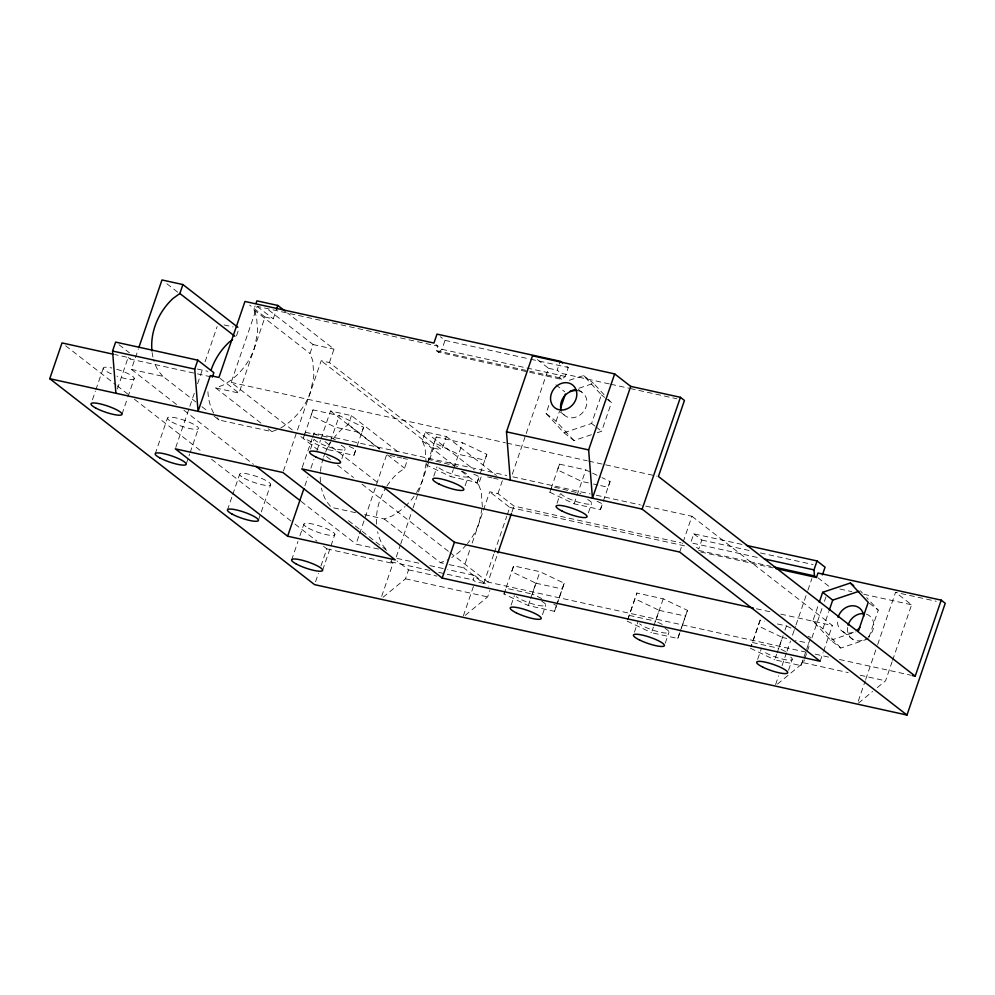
<?xml version="1.0" encoding="UTF-8"?>
<svg xmlns="http://www.w3.org/2000/svg" width="995" height="995" viewBox="0 0 995 995"><rect width="100%" height="100%" fill="white"/><g stroke="black" fill="none" stroke-linecap="round" stroke-linejoin="round"><path stroke-width="0.75" stroke-dasharray="4.97 3.73" d="M426.183 463.272L422.974 478.968A58.344 49.576 -52.1 0 1 415.748 493.769M482.065 508.383L479.155 522.649A58.344 49.576 -52.1 0 1 467.451 543.544M92.435 399.791L95.371 391.209M95.856 389.779L103.206 368.312M117.36 388.97L128.144 357.491L114.612 354.506M210.816 376.806L130.146 359.046L130.917 356.807M176.538 404.517L131.352 369.381L138.38 348.859M122.037 414.082L127.422 398.348M127.92 396.918L134.288 378.311A16.393 3.246 18.9 0 0 116.141 369.095M155.158 454.006L167.409 418.236M175.779 447.402L194.56 392.54M197.57 383.747L203.092 367.615M205.107 361.745L217.146 326.559M186.239 464.006L189.672 453.994M190.157 452.563L198.49 428.236M236.474 335.912L239.099 328.238M260.914 423.086L215.728 387.95L223.303 385.028A58.344 49.576 -52.1 0 0 254.459 347.914L257.655 332.231L256.586 316.92L253.825 309.781L255.13 305.95M292.306 429.952L231.163 382.403L257.183 306.385L437.949 346.185L436.419 350.65L438.422 352.218L561.665 379.344L565.21 376.433L568.269 367.491L565.968 365.712M215.728 387.95L238.999 393.075L265.018 317.057L249.683 305.129M265.018 317.057L273.239 318.873L275.988 310.826M227.382 510.174L232.283 495.858M232.768 494.428L239.633 474.404M280.739 427.999A58.344 49.576 -52.1 0 0 310.627 391.595L313.835 375.911L312.753 360.613L310.005 353.474L313.064 344.531L266.66 308.438M258.464 520.174L270.715 484.403M283.413 471.083L321.198 360.737L329.407 362.553L441.755 449.914L446.357 436.506L425.412 431.892L422.353 440.835L425.101 447.974L426.071 461.742M304.308 435.201L313.039 409.89L339.332 415.674L363.598 427.216L356.782 446.942M329.407 362.553L334.009 349.133L287.592 313.052M302.231 467.414L312.032 438.795M312.517 437.365L313.985 433.074L506.766 475.51M310.539 449.068L313.748 439.678M304.905 485.771L307.915 476.966M310.925 468.172L313.935 459.379M316.945 450.586L320.465 440.325M320.962 438.857L330.502 410.997L351.446 415.611L400.288 453.596M349.195 446.369L355.936 449.578L353.909 455.324L327.616 449.541L330.017 442.551M330.489 441.158L339.332 415.674M291.585 560.098L297.953 541.491M299.918 535.77L303.836 524.328M333.387 438.571A58.344 49.576 -52.1 0 1 341.472 429.566L348.387 424.554L351.446 415.611M341.87 458.633L345.091 449.242M353.909 455.324L356.31 448.347M315.552 581.764L318.487 573.182M320.937 566.031L326.82 548.854L323.139 545.994M322.666 570.098L330.502 547.2M330.987 545.77L334.905 534.327M378.548 549.066L356.061 544.116L359.071 535.31M359.568 533.855L386.669 454.678L395.649 456.655M438.422 352.218L441.954 349.307L445.026 340.365L440.437 336.795M386.968 485.958A58.344 49.576 -52.1 0 1 397.639 473.247L404.555 468.235L407.614 459.292L403.124 458.309M381.694 596.328L392.963 563.419L390.96 561.864L392.105 558.506M427.564 462.339L436.283 437.016L462.575 442.812L486.841 454.354L480.025 474.08M396.259 557.001L400.214 545.447M400.711 544.004L412.589 509.316M413.087 507.873L418.037 493.421M418.522 491.965L429.019 461.332M429.517 459.864L433.546 448.111L321.198 360.737M433.783 476.195L436.992 466.804M383.075 597.249L405.475 578.816L408.535 569.874L397.067 560.956M473.794 474.142L479.192 476.704L477.165 482.463L450.872 476.667L453.26 469.69M453.732 468.284L462.575 442.812M465.113 485.759L468.334 476.369M477.165 482.463L479.553 475.473M482.364 506.965L481.281 491.654L478.52 484.515L481.145 476.854M493.769 554.178L483.757 583.406L463.695 567.809L470.175 548.867M472.177 543.046L489.714 491.791L497.935 493.607L513.98 506.082L681.189 542.897M497.935 493.607L502.525 480.187M483.757 583.406L475.125 581.515L473.122 579.948L474.652 575.483L447.762 569.563M463.371 615.855L474.142 584.376M512.263 474.279L525.683 435.076M526.181 433.621L548.556 368.299L537.089 359.382M494.266 552.71L506.778 516.169M507.276 514.701L509.776 507.388L489.714 491.791M609.288 383.908L561.192 373.312L557.175 370.19L560.247 361.247M806.124 652.148L487.96 582.1L497.973 552.859M511.977 511.928L513.98 506.082M591.428 434.691L573.953 440.561L563.929 432.763L546.056 413.435L549.476 403.423M561.665 379.344L559.663 377.789L561.192 373.312M465.237 615.345L487.637 596.9L489.826 590.52M573.953 440.561L556.081 421.233L559.513 411.221M553.867 604.301L556.566 605.582L554.538 611.34L528.245 605.545L503.98 594.015L513.656 565.894L539.949 571.69L564.215 583.232L557.038 604.189M511.156 605.072L514.378 595.682M597.037 501.281L602.435 503.843L600.408 509.589L574.115 503.806L549.849 492.264L559.526 464.155L585.819 469.938L591.217 472.501M557.026 503.333L560.247 493.943M528.245 605.545L530.161 599.96M530.633 598.567L535.895 583.194L511.629 571.652L513.656 565.894M541.74 598.53L532.3 594.04L539.949 571.69M563.929 432.763L591.59 423.46L601.39 394.841L583.518 375.525L568.953 380.413M574.115 503.806L576.503 496.816M576.988 495.423L585.819 469.938M597.261 432.726L601.627 431.258L611.428 402.652L608.268 399.231M542.499 614.636L545.708 605.258M554.538 611.34L556.454 605.744M556.926 604.351L564.215 583.232M588.368 512.898L591.577 503.507M600.408 509.589L602.796 502.612M603.281 501.206L610.084 481.48L602 477.637M627.708 619.748L636.912 593.032L663.205 598.816L687.47 610.358L680.294 631.327M627.733 619.698L636.912 593.032M634.4 632.211L638.081 621.477M679.809 632.721L677.782 638.467L651.489 632.683L653.404 627.099M653.889 625.693L659.15 610.321L634.885 598.779M662.284 624.387L655.543 621.178L663.205 598.816M679.697 552.051L682.632 543.469M683.13 542.039L691.948 516.281L641.85 505.249M741.884 544.402L693.789 533.817L690.729 542.76L759.869 557.984M665.282 643.118L668.951 632.385M693.789 533.817L701.823 540.049L698.764 549.004L694.746 545.882M677.782 638.467L679.697 632.882M680.182 631.489L687.47 610.358M760.155 620.159L750.951 646.874L760.155 620.159L764.533 621.129M757.655 659.337L761.324 648.603M803.052 659.847L801.025 665.605L774.732 659.822L776.647 654.225M777.132 652.832L782.393 637.459L758.128 625.917M785.528 651.514L778.786 648.305L783.102 635.73M785.005 630.146L786.448 625.954L774.757 623.38M775.602 684.572L778.587 675.854M782.058 665.692L786.535 652.633M787.033 651.178L790.515 641.016M792.505 635.208L795.478 626.489M795.975 625.047L807.418 591.652M807.915 590.197L811.883 578.592M788.525 670.244L792.207 659.523M868.448 638.753L840.787 648.056L830.75 640.258L812.878 620.93L818.761 603.766M801.025 665.605L809.271 641.688M777.456 684.075L803.4 662.732L804.408 659.809M804.905 658.342L806.908 652.496M807.405 651.029L809.905 643.728M811.908 637.882L822.417 607.174M824.42 601.328L825.925 596.95M840.787 648.056L822.915 628.728L828.798 611.564M820.129 661.265L823.076 652.67M823.561 651.24L832.38 625.494L691.948 516.281M868.946 637.322L878.249 610.146L866.682 597.634M858.262 701.201L865.215 680.879M865.712 679.423L877.155 646.041M877.652 644.586L895.537 592.323L936.208 601.279M877.316 687.607L885.562 680.816L892.067 661.812M892.577 660.344L911.594 604.798L895.537 592.323M313.039 409.89L311.012 415.636L335.278 427.178L361.571 432.974L363.598 427.216M304.88 433.683L303.351 437.999L327.616 449.541M436.283 437.016L434.255 442.775L458.521 454.317L484.814 460.1L486.841 454.354M503.98 594.015L506.007 588.256L532.3 594.04M559.526 464.155L557.498 469.901L581.764 481.443L591.988 483.694M549.849 492.264L551.877 486.505L580.869 493.582M610.084 481.48L608.057 487.239L599.301 485.311M810.204 638.927L808.686 643.243L795.54 640.357M858.449 703.142L872.59 691.488M214.124 416.196L219.012 419.989L271.909 431.631L278.214 429.193M364.605 514.676L384.257 519.004L391.819 516.082A58.344 49.576 -52.1 0 0 405.077 506.48M384.257 519.004L440.424 562.685L447.999 559.762M578.99 388.212L593.555 383.324L604.064 394.692M830.75 640.258L855.513 631.937M445.026 340.365L529.191 358.884M530.696 359.22L568.269 367.491M548.556 368.299L557.175 370.19M610.793 384.232L628.828 388.212M630.332 388.535L676.923 398.796M441.954 349.307L565.21 376.433M436.419 350.65L528.096 370.837M529.601 371.172L559.663 377.789M224.136 324.955L233.116 326.932M313.064 344.531L334.009 349.133M197.408 369.046L207.868 371.346M231.163 382.403L505.385 442.775M506.903 443.111L587.199 460.784M588.717 461.12L656.899 476.132M131.352 369.381L162.844 376.309L195.816 401.955M433.546 448.111L441.755 449.914M593.455 484.018L597.833 484.988M512.835 476.854L590.246 493.893M596.316 495.224L640.332 504.913M305.378 432.24L331.671 438.036L337.069 440.598M397.142 456.991L401.632 457.974M487.562 476.891L492.052 477.886M493.557 478.209L498.035 479.204M701.823 540.049L749.919 550.645M760.441 552.959L813.039 564.538M509.776 507.388L686.662 546.33M698.726 550.446L770.864 566.329M700.729 552.001L772.879 567.884M839.879 589.015L851.832 591.639M863.784 594.276L911.594 604.798M355.538 512.686L331.36 507.363L326.721 501.741A58.344 49.576 -52.1 0 1 321.435 488.06M756.486 608.778L771.66 612.124M780.776 614.126L832.38 625.494M535.895 583.194L562.187 588.978M659.15 610.321L685.443 616.116M782.393 637.459L786.771 638.429M440.424 562.685L443.335 563.332M449.155 564.613L463.695 567.809M396.968 558.382L420.873 563.643M429.84 565.608L446.27 569.227M815.216 654.138L828.847 657.148M839.457 659.486L910.661 675.157M390.96 561.864L429.803 570.409M438.758 572.386L473.122 579.948M326.82 548.854L392.963 563.419M629.25 615.395L655.543 621.178M752.494 642.521L778.786 648.305M408.535 569.874L436.917 576.117M803.4 662.732L848.213 672.595M860.165 675.219L885.562 680.816M405.475 578.816L487.637 596.9M592.56 473.147L600.657 476.991M457.613 466.444L428.634 459.379L426.606 465.125L450.872 476.667M786.448 625.954L794.532 629.798M808.015 636.215L810.714 637.496M750.466 648.28L774.732 659.822M627.223 621.141L651.489 632.683M583.518 375.525L593.555 383.324M601.39 394.841L604.736 397.44M605.843 398.311L611.428 402.652M869.332 603.206L878.249 610.146M578.257 389.431L581.602 392.03M817.965 577.796L829.432 586.714M555.857 384.816L564.762 391.756M591.59 423.46L594.935 426.059M596.055 426.93L601.627 431.258M560.272 411.918L565.844 416.246M842.703 631.539L852.74 639.35A14.465 12.288 -52.1 0 0 866.919 638.069M546.056 413.435L556.081 421.233M812.878 620.93L822.915 628.728M435.934 344.618L437.949 346.185M446.357 436.506L496.418 475.436M425.412 431.892L474.254 469.876M257.183 306.385L273.239 318.873M253.825 309.781L310.005 353.474M422.353 440.835L454.093 465.523M461.431 471.22L478.52 484.515M348.387 424.554L381.359 450.188M387.465 454.939L404.555 468.235M166.861 283.749L177.856 292.294M330.502 410.997L379.344 448.981M313.985 433.074L316.435 434.977M324.979 441.618L378.709 483.408M300.863 436.606L317.977 449.914M326.547 456.581L331.435 460.374M337.554 465.138L353.449 477.5M362.006 484.155L448.832 551.665M450.051 552.623L487.96 582.1M474.652 575.483L488.408 586.179M220.106 378.386L238.999 393.075M268.24 428.783L271.909 431.631M201.923 406.694L208.017 411.445M348.461 520.659L387.54 551.043L382.888 545.422A58.344 49.576 -52.1 0 1 377.615 531.753M119.064 344.767L129.387 352.79M128.144 357.491L130.146 359.046M183.864 410.214L253.476 464.342M301.099 501.38L356.061 544.116M65.67 345.787L115.942 384.878M117.174 385.824L128.206 394.406M134.337 399.182L202.992 452.563M211.574 459.242L293.724 523.121M294.943 524.067L317.007 541.23M860.376 590.819L862.478 593.095M217.159 417.751L219.012 419.989M162.844 376.309L158.193 370.687A58.344 49.576 -52.1 0 1 153.64 359.904M466.468 544.713A58.344 49.576 -52.1 0 1 451.792 557.511M376.533 524.228A58.344 49.576 -52.1 0 1 386.159 487.227M414.057 496.244A58.344 49.576 -52.1 0 1 406.159 505.448M320.489 482.077A58.344 49.576 -52.1 0 1 320.353 472.762M320.465 471.344A58.344 49.576 -52.1 0 1 323.101 458.471M323.562 457.078A58.344 49.576 -52.1 0 1 325.141 452.912M325.738 451.543A58.344 49.576 -52.1 0 1 330.788 442.277M152.919 357.018A58.344 49.576 -52.1 0 1 152.135 352.553M213.664 413.124A58.344 49.576 -52.1 0 1 207.88 388.51M134.288 378.311A16.393 3.246 18.9 0 1 116.937 376.11M111.328 373.884A16.393 3.246 18.9 0 1 103.206 368.15A16.393 3.246 18.9 0 1 111.925 368.013M866.359 614.139A14.465 12.288 -52.1 0 1 873.734 624.139A14.465 12.288 -52.1 0 1 867.988 637.235M852.74 639.35A14.465 12.288 -52.1 0 1 847.765 626.464M853.387 632.186A14.465 12.288 -52.1 0 1 837.728 618.666M578.319 390.724A14.465 12.288 -52.1 0 1 583.456 411.644A14.465 12.288 -52.1 0 1 561.889 411.98M341.123 445.238A16.393 3.246 18.9 0 1 336.472 449.093A16.393 3.246 18.9 0 1 314.32 439.342M462.178 471.22A16.393 3.246 18.9 0 1 461.008 476.493A16.393 3.246 18.9 0 1 437.576 466.468M587.622 499.502A16.393 3.246 18.9 0 1 582.958 503.358A16.393 3.246 18.9 0 1 560.819 493.607M790.726 657.135A16.393 3.246 18.9 0 1 783.587 659.362A16.393 3.246 18.9 0 1 762.792 650.991M664.996 628.392A16.393 3.246 18.9 0 1 662.26 632.621A16.393 3.246 18.9 0 1 639.549 623.853M541.753 601.254A16.393 3.246 18.9 0 1 539.016 605.482A16.393 3.246 18.9 0 1 516.305 596.726M171.973 422.067A16.393 3.246 18.9 0 0 197.968 429.032A16.393 3.246 18.9 0 0 178.889 418.609A16.393 3.246 18.9 0 0 171.973 422.067M244.198 478.234A16.393 3.246 18.9 0 0 270.192 485.199A16.393 3.246 18.9 0 0 251.113 474.777A16.393 3.246 18.9 0 0 244.198 478.234M308.4 528.158A16.393 3.246 18.9 0 0 334.395 535.123A16.393 3.246 18.9 0 0 315.315 524.701A16.393 3.246 18.9 0 0 308.4 528.158"/><path stroke-width="1.49" d="M775.876 568.543L816.46 577.486L817.989 573.008L941.233 600.147L945.25 603.269L906.98 715.044L314.569 584.637L49.75 378.697L62.001 342.927L113.107 354.183M115.893 393.261L112.559 351.036L115.631 342.093L197.794 360.178L213.838 372.665L212.308 377.13M138.89 347.392L161.974 279.956L182.918 284.558L237.867 327.293M151.961 351.036A58.344 49.576 -52.1 0 1 172.943 298.512L179.859 293.5L182.918 284.558M562.536 363.038L560.247 361.247L436.992 334.121L433.932 343.064L244.957 301.46L218.925 377.478L210.306 375.575L198.055 411.345L194.734 369.12L197.794 360.178M256.013 303.4L256.884 300.838L277.829 305.453L285.155 311.149M276.448 309.482L277.829 305.453M287.63 536.205L175.282 448.832L282.916 472.525L395.264 559.899L287.63 536.205L303.898 488.694M442.178 578.058L301.746 468.844L679.697 552.051L820.129 661.265L442.178 578.058L454.429 542.275L382.378 486.256M510.286 480.087L506.48 431.83L532.499 355.812L614.661 373.909L630.718 386.383L680.431 397.328L684.436 400.45L658.416 476.468L915.213 676.152L941.233 600.147M497.973 552.859L511.48 513.395M560.496 408.36L565.396 394.057M630.718 386.383L592.448 498.172L588.642 449.914L614.661 373.909M906.98 715.044L642.148 509.117L680.431 397.328M816.46 577.486L814.457 575.918L813.985 569.886L817.044 560.944L746.399 545.397M822.442 574.849L825.066 567.187L817.044 560.944M819.246 602.336L822.678 592.311L850.352 583.02L853.698 585.62M829.283 610.134L832.715 600.109L858.921 591.304M858.424 630.954L868.225 602.336L850.352 583.02M232.581 339.693L229.124 342.193A58.344 49.576 -52.1 0 0 211.214 369.705M570.247 391.147L574.625 389.679M506.48 431.83L588.642 449.914M112.559 351.036L194.734 369.12M49.75 378.697L642.148 509.117M764.384 558.966L813.985 569.886M773.874 566.988L814.457 575.918M454.429 542.275L753.451 608.107M912.179 675.493L915.213 676.152M822.678 592.311L832.715 600.109M179.859 293.5L234.808 336.235M255.914 466.245L299.881 500.423M848.088 625.171A14.465 12.288 -52.1 0 1 864.021 613.629M838.051 617.373A14.465 12.288 -52.1 0 1 852.143 605.756A14.465 12.288 -52.1 0 1 863.697 616.328M859.891 627.472A14.465 12.288 -52.1 0 1 856.894 630.27M561.404 410.873A14.465 12.288 -52.1 0 1 563.991 396.632A14.465 12.288 -52.1 0 1 577.125 390.525M296.149 563.929A16.393 3.246 18.9 0 0 322.144 570.894A16.393 3.246 18.9 0 0 303.065 560.471A16.393 3.246 18.9 0 0 296.149 563.929M231.959 514.005A16.393 3.246 18.9 0 0 257.941 520.97A16.393 3.246 18.9 0 0 238.875 510.547A16.393 3.246 18.9 0 0 231.959 514.005M159.735 457.837A16.393 3.246 18.9 0 0 185.717 464.802A16.393 3.246 18.9 0 0 166.65 454.379A16.393 3.246 18.9 0 0 159.735 457.837M95.532 407.913A16.393 3.246 18.9 0 0 121.527 414.878A16.393 3.246 18.9 0 0 102.448 404.455A16.393 3.246 18.9 0 0 95.532 407.913M315.763 456.904A16.393 3.246 18.9 0 0 340.489 462.65A16.393 3.246 18.9 0 0 318.91 452.053A16.393 3.246 18.9 0 0 315.763 456.904M439.006 484.03A16.393 3.246 18.9 0 0 463.745 489.789A16.393 3.246 18.9 0 0 442.153 479.18A16.393 3.246 18.9 0 0 439.006 484.03M562.262 511.169A16.393 3.246 18.9 0 0 586.988 516.927A16.393 3.246 18.9 0 0 565.396 506.318A16.393 3.246 18.9 0 0 562.262 511.169M762.879 667.172A16.393 3.246 18.9 0 0 787.605 672.931A16.393 3.246 18.9 0 0 766.026 662.322A16.393 3.246 18.9 0 0 762.879 667.172M639.636 640.046A16.393 3.246 18.9 0 0 664.361 645.805A16.393 3.246 18.9 0 0 642.782 635.196A16.393 3.246 18.9 0 0 639.636 640.046M516.393 612.908A16.393 3.246 18.9 0 0 541.118 618.666A16.393 3.246 18.9 0 0 519.527 608.057A16.393 3.246 18.9 0 0 516.393 612.908M565.26 409.505A14.465 12.288 -52.1 0 0 574.214 386.52A14.465 12.288 -52.1 0 0 551.603 392.988A14.465 12.288 -52.1 0 0 565.26 409.505"/></g></svg>
